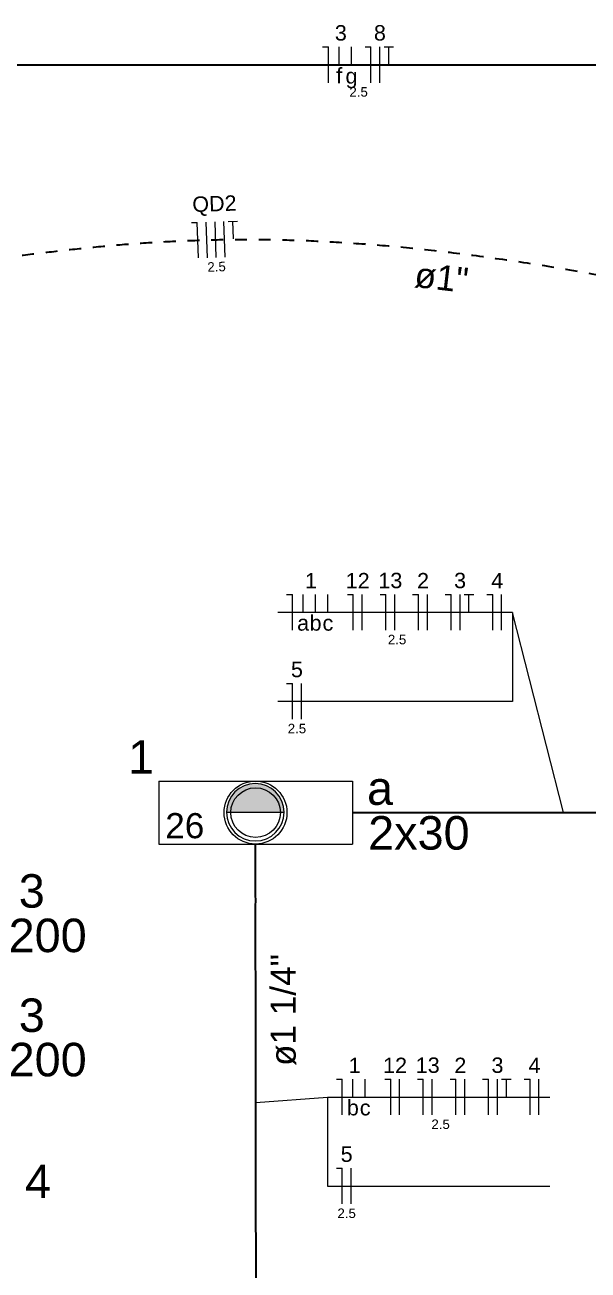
# Model space of a CAD drawing. Header units: millimetres. Extents: x 0 to 356, y -3 to 174.
# Drawn here: x 44.45 to 49.2, y 22.34 to 32.83 of the extents above; entities that cross this region are included whole.
import ezdxf

# ---------------------------------------------------------------- set-up
doc = ezdxf.new("R2010")
doc.units = ezdxf.units.MM
doc.header["$LTSCALE"] = 0.5
doc.header["$MEASUREMENT"] = 0
doc.linetypes.add('DOT2', pattern=[3.175, 0, -3.175])
for name, color, linetype, lineweight in [('Arquitetura', 8, 'Continuous', 5), ('EL-Condutos', 4, 'Continuous', 30), ('EL-Fios', 9, 'Continuous', 20), ('EL-Textos condutos', 7, 'Continuous', 20), ('EL-Textos fios', 7, 'Continuous', 20), ('EL-Textos pontos', 5, 'Continuous', 20), ('P-SIMBOL', 5, 'Continuous', 20)]:
    doc.layers.add(name, color=color, linetype=linetype, lineweight=lineweight)
doc.styles.add('Arial', font='arial.ttf')

msp = doc.modelspace()

# ---------------------------------------------------------------- hatches: boundary and pattern name
at = {"layer": 'Arquitetura', "linetype": 'Continuous'}
msp.add_hatch(color=256, dxfattribs=at).paths.add_polyline_path([(46.395, 26.439), (46.374, 26.438), (46.353, 26.435), (46.332, 26.431), (46.312, 26.424), (46.293, 26.416), (46.274, 26.406), (46.256, 26.395), (46.239, 26.382), (46.224, 26.368), (46.21, 26.352), (46.197, 26.336), (46.185, 26.318), (46.176, 26.299), (46.167, 26.279), (46.161, 26.259), (46.156, 26.239), (46.154, 26.218), (46.153, 26.197), (46.153, 26.196), (46.153, 26.196), (46.153, 26.196), (46.153, 26.196), (46.153, 26.196), (46.153, 26.196), (46.153, 26.196), (46.153, 26.196), (46.153, 26.196), (46.153, 26.196), (46.153, 26.196), (46.153, 26.196), (46.153, 26.196), (46.153, 26.196), (46.153, 26.196), (46.153, 26.196), (46.153, 26.196), (46.153, 26.196), (46.153, 26.196), (46.153, 26.196), (46.153, 26.196), (46.153, 26.196), (46.153, 26.196), (46.153, 26.196), (46.153, 26.196), (46.153, 26.196), (46.153, 26.196), (46.153, 26.196), (46.153, 26.196), (46.153, 26.196), (46.153, 26.196), (46.153, 26.196), (46.153, 26.196), (46.153, 26.196), (46.153, 26.196), (46.153, 26.196), (46.153, 26.196), (46.153, 26.196), (46.153, 26.196), (46.153, 26.196), (46.153, 26.196), (46.153, 26.196), (46.153, 26.196), (46.153, 26.196), (46.153, 26.196), (46.153, 26.196), (46.153, 26.196), (46.153, 26.196), (46.153, 26.196), (46.153, 26.196), (46.153, 26.196), (46.153, 26.196), (46.153, 26.196), (46.153, 26.196), (46.153, 26.196), (46.153, 26.196), (46.153, 26.196), (46.153, 26.196), (46.153, 26.196), (46.153, 26.196), (46.153, 26.196), (46.153, 26.196), (46.153, 26.196), (46.153, 26.196), (46.153, 26.196), (46.153, 26.196), (46.153, 26.196), (46.153, 26.196), (46.153, 26.196), (46.153, 26.196), (46.153, 26.196), (46.153, 26.196), (46.153, 26.196), (46.637, 26.194), (46.637, 26.196), (46.637, 26.196), (46.637, 26.196), (46.637, 26.196), (46.637, 26.196), (46.637, 26.196), (46.637, 26.196), (46.637, 26.196), (46.637, 26.196), (46.637, 26.196), (46.637, 26.196), (46.637, 26.196), (46.637, 26.196), (46.637, 26.196), (46.637, 26.196), (46.637, 26.196), (46.637, 26.196), (46.637, 26.196), (46.637, 26.196), (46.637, 26.196), (46.637, 26.196), (46.637, 26.196), (46.637, 26.196), (46.637, 26.196), (46.637, 26.196), (46.637, 26.196), (46.637, 26.196), (46.637, 26.196), (46.637, 26.196), (46.637, 26.196), (46.637, 26.196), (46.637, 26.196), (46.637, 26.196), (46.637, 26.196), (46.637, 26.196), (46.637, 26.196), (46.637, 26.196), (46.637, 26.196), (46.637, 26.196), (46.637, 26.196), (46.637, 26.196), (46.637, 26.196), (46.637, 26.196), (46.637, 26.196), (46.637, 26.196), (46.637, 26.196), (46.637, 26.196), (46.637, 26.196), (46.637, 26.196), (46.637, 26.196), (46.637, 26.196), (46.637, 26.196), (46.637, 26.196), (46.637, 26.196), (46.637, 26.196), (46.637, 26.196), (46.637, 26.196), (46.637, 26.196), (46.637, 26.196), (46.637, 26.196), (46.637, 26.196), (46.637, 26.196), (46.637, 26.196), (46.637, 26.196), (46.637, 26.196), (46.637, 26.196), (46.637, 26.196), (46.637, 26.196), (46.637, 26.196), (46.637, 26.196), (46.637, 26.196), (46.637, 26.196), (46.637, 26.196), (46.637, 26.197), (46.636, 26.218), (46.634, 26.239), (46.629, 26.259), (46.623, 26.279), (46.615, 26.299), (46.605, 26.318), (46.594, 26.336), (46.581, 26.352), (46.566, 26.368), (46.551, 26.382), (46.534, 26.395), (46.516, 26.406), (46.497, 26.416), (46.478, 26.424), (46.458, 26.431), (46.437, 26.435), (46.416, 26.438), (46.395, 26.439), (46.395, 26.439)])

# ---------------------------------------------------------------- linework, layer by layer
at = {"layer": 'Arquitetura'}
for p, q in [((46.397, 26.194), (46.153, 26.194)), ((46.637, 26.194), (46.153, 26.194)), ((46.637, 26.195), (46.397, 26.194)), ((46.637, 26.194), (46.397, 26.194))]:
    msp.add_line(p, q, dxfattribs=at)
for start, end in [(90, 180), (0, 90), (180, 270), (270, 0)]:
    msp.add_arc((46.395, 26.197), 0.242, start, end, dxfattribs=at)
at = {"layer": 'EL-Condutos', "linetype": 'Continuous'}
for points in [[(43.233, 32.494), (43.574, 32.494), (43.895, 32.494), (44.2, 32.494), (44.488, 32.494), (44.761, 32.494), (45.021, 32.494), (45.269, 32.494), (45.505, 32.494), (45.733, 32.494), (45.952, 32.494), (46.165, 32.494), (46.372, 32.494), (46.575, 32.494), (46.776, 32.494), (46.975, 32.495), (47.174, 32.495), (47.374, 32.495), (47.577, 32.495), (47.785, 32.495), (47.997, 32.495), (48.217, 32.495), (48.444, 32.495), (48.681, 32.495), (48.929, 32.495), (49.188, 32.495), (49.462, 32.495), (49.75, 32.495), (50.054, 32.495), (50.376, 32.495), (50.717, 32.495)], [(47.215, 26.194), (47.368, 26.194), (47.514, 26.194), (47.654, 26.194), (47.787, 26.194), (47.915, 26.194), (48.037, 26.194), (48.155, 26.194), (48.269, 26.194), (48.379, 26.194), (48.486, 26.194), (48.591, 26.194), (48.693, 26.194), (48.794, 26.194), (48.894, 26.194), (48.993, 26.194), (49.092, 26.194), (49.192, 26.194), (49.293, 26.194), (49.395, 26.194), (49.5, 26.194), (49.607, 26.194), (49.717, 26.194), (49.831, 26.194), (49.949, 26.194), (50.071, 26.194), (50.199, 26.194), (50.332, 26.194), (50.472, 26.194), (50.618, 26.194), (50.771, 26.194)], [(46.402, 21.576), (46.402, 21.779), (46.401, 21.97), (46.401, 22.15), (46.401, 22.319), (46.401, 22.48), (46.401, 22.631), (46.4, 22.775), (46.4, 22.912), (46.4, 23.043), (46.4, 23.169), (46.4, 23.291), (46.4, 23.409), (46.4, 23.525), (46.4, 23.638), (46.4, 23.752), (46.399, 23.865), (46.399, 23.978), (46.399, 24.094), (46.399, 24.212), (46.399, 24.334), (46.399, 24.46), (46.399, 24.591), (46.399, 24.728), (46.398, 24.872), (46.398, 25.023), (46.398, 25.184), (46.398, 25.353), (46.398, 25.533), (46.397, 25.724), (46.397, 25.927)]]:
    msp.add_spline(points, degree=3, dxfattribs=at)
at = {"layer": 'EL-Condutos', "linetype": 'DOT2', "ltscale": 0.05}
msp.add_spline([(40.261, 30.39), (40.756, 30.428), (41.222, 30.47), (41.66, 30.516), (42.074, 30.564), (42.466, 30.615), (42.839, 30.666), (43.196, 30.716), (43.54, 30.766), (43.873, 30.814), (44.198, 30.86), (44.518, 30.901), (44.835, 30.938), (45.153, 30.97), (45.474, 30.995), (45.8, 31.012), (46.136, 31.022), (46.482, 31.022), (46.842, 31.013), (47.219, 30.992), (47.616, 30.96), (48.035, 30.915), (48.479, 30.856), (48.95, 30.783), (49.452, 30.694), (49.987, 30.589), (50.558, 30.466), (51.168, 30.326), (51.819, 30.166), (52.514, 29.987), (53.256, 29.786)], degree=3, dxfattribs=at)
at = {"layer": 'EL-Fios'}
for p, q in [((46.962, 32.645), (47.012, 32.645)), ((47.012, 32.344), (47.012, 32.645)), ((47.102, 32.495), (47.102, 32.645)), ((47.206, 32.495), (47.206, 32.645)), ((47.32, 32.645), (47.37, 32.645)), ((47.37, 32.344), (47.37, 32.645)), ((47.445, 32.344), (47.445, 32.645)), ((47.48, 32.645), (47.56, 32.645)), ((47.52, 32.495), (47.52, 32.645)), ((45.856, 31.165), (45.906, 31.166)), ((45.916, 30.867), (45.906, 31.166)), ((45.991, 30.869), (45.981, 31.169)), ((46.066, 30.872), (46.056, 31.172)), ((46.141, 30.874), (46.131, 31.174)), ((46.166, 31.175), (46.246, 31.178)), ((46.211, 31.027), (46.206, 31.177)), ((46.659, 28.031), (46.709, 28.031)), ((46.709, 27.731), (46.709, 28.031)), ((46.798, 27.881), (46.798, 28.031)), ((46.903, 27.881), (46.903, 28.031)), ((47.007, 27.881), (47.007, 28.031)), ((47.171, 28.031), (47.221, 28.031)), ((47.221, 27.731), (47.221, 28.031)), ((47.296, 27.731), (47.296, 28.031)), ((47.446, 28.031), (47.496, 28.031)), ((47.496, 27.731), (47.496, 28.031)), ((47.571, 27.731), (47.571, 28.031)), ((47.721, 28.031), (47.771, 28.031)), ((47.771, 27.731), (47.771, 28.031)), ((47.846, 27.731), (47.846, 28.031)), ((47.996, 28.031), (48.046, 28.031)), ((48.046, 27.731), (48.046, 28.031)), ((48.121, 27.731), (48.121, 28.031)), ((48.156, 28.031), (48.236, 28.031)), ((48.196, 27.881), (48.196, 28.031)), ((48.346, 28.031), (48.396, 28.031)), ((48.396, 27.731), (48.396, 28.031)), ((48.471, 27.731), (48.471, 28.031)), ((46.659, 27.281), (46.709, 27.281)), ((46.709, 26.981), (46.709, 27.281)), ((46.784, 26.981), (46.784, 27.281)), ((47.078, 23.947), (47.128, 23.947)), ((47.128, 23.647), (47.128, 23.947)), ((47.217, 23.797), (47.217, 23.947)), ((47.321, 23.797), (47.321, 23.947)), ((47.486, 23.947), (47.536, 23.947)), ((47.536, 23.647), (47.536, 23.947)), ((47.611, 23.647), (47.611, 23.947)), ((47.761, 23.947), (47.811, 23.947)), ((47.811, 23.647), (47.811, 23.947)), ((47.886, 23.647), (47.886, 23.947)), ((48.036, 23.947), (48.086, 23.947)), ((48.086, 23.647), (48.086, 23.947)), ((48.161, 23.647), (48.161, 23.947)), ((48.311, 23.947), (48.361, 23.947)), ((48.361, 23.647), (48.361, 23.947)), ((48.436, 23.647), (48.436, 23.947)), ((48.471, 23.947), (48.551, 23.947)), ((48.511, 23.797), (48.511, 23.947)), ((48.661, 23.947), (48.711, 23.947)), ((48.711, 23.647), (48.711, 23.947)), ((48.786, 23.647), (48.786, 23.947)), ((47.078, 23.197), (47.128, 23.197)), ((47.128, 22.897), (47.128, 23.197)), ((47.203, 22.897), (47.203, 23.197))]:
    msp.add_line(p, q, dxfattribs=at)
at = {"layer": 'EL-Textos fios'}
for p, q in [((48.562, 27.881), (46.584, 27.881)), ((48.993, 26.194), (48.562, 27.881)), ((48.562, 27.881), (48.562, 27.131)), ((48.562, 27.131), (46.584, 27.131)), ((46.4, 23.752), (47.003, 23.797)), ((47.003, 23.797), (48.877, 23.797)), ((47.003, 23.797), (47.003, 23.047)), ((47.003, 23.047), (48.877, 23.047))]:
    msp.add_line(p, q, dxfattribs=at)
at = {"layer": 'P-SIMBOL'}
for p, q in [((45.581, 26.459), (47.213, 26.459)), ((45.581, 26.459), (45.581, 25.929)), ((47.213, 26.459), (47.213, 25.929)), ((45.581, 25.929), (47.213, 25.929))]:
    msp.add_line(p, q, dxfattribs=at)
for radius in [0.265, 0.209]:
    msp.add_circle((46.397, 26.194), radius, dxfattribs=at)

# ---------------------------------------------------------------- texts
at = {"layer": 'EL-Textos condutos', "char_height": 0.2118, "attachment_point": 8, "line_spacing_factor": 0.798, "style": 'Arial'}
for s, insert, width, rotation in [('ø1"', (47.952, 30.592), 0.76248, 353.3594), ('ø1 1/4"', (46.741, 24.531), 1.77912, 90.0002)]:
    msp.add_mtext(s, dxfattribs=dict(at, insert=insert, width=width, rotation=rotation))
at = {"layer": 'EL-Textos fios', "attachment_point": 8, "line_spacing_factor": 0.798, "style": 'Arial'}
for s, insert, char_height, width in [('3', (47.116, 32.697), 0.13, 0.156), ('8', (47.445, 32.697), 0.13, 0.156), ('f', (47.102, 32.339), 0.13, 0.156), ('g', (47.206, 32.296), 0.13, 0.156), ('2.5', (47.266, 32.225), 0.08, 0.288), ('1', (46.865, 28.083), 0.13, 0.156), ('12', (47.258, 28.083), 0.13, 0.312), ('13', (47.533, 28.083), 0.13, 0.312), ('2', (47.809, 28.083), 0.13, 0.156), ('3', (48.121, 28.083), 0.13, 0.156), ('4', (48.434, 28.083), 0.13, 0.156), ('a', (46.798, 27.725), 0.13, 0.156), ('b', (46.903, 27.725), 0.13, 0.156), ('c', (47.007, 27.725), 0.13, 0.156), ('2.5', (47.59, 27.611), 0.08, 0.288), ('5', (46.746, 27.333), 0.13, 0.156), ('2.5', (46.746, 26.861), 0.08, 0.288), ('12', (47.573, 23.999), 0.13, 0.312), ('13', (47.848, 23.999), 0.13, 0.312), ('2', (48.123, 23.999), 0.13, 0.156), ('3', (48.436, 23.999), 0.13, 0.156), ('1', (47.232, 23.999), 0.13, 0.156), ('4', (48.748, 23.999), 0.13, 0.156), ('b', (47.217, 23.641), 0.13, 0.156), ('c', (47.321, 23.641), 0.13, 0.156), ('2.5', (47.957, 23.527), 0.08, 0.288), ('5', (47.165, 23.249), 0.13, 0.156), ('2.5', (47.165, 22.777), 0.08, 0.288)]:
    msp.add_mtext(s, dxfattribs=dict(at, insert=insert, char_height=char_height, width=width))
at = {"layer": 'EL-Textos fios', "attachment_point": 8, "rotation": 1.9882, "line_spacing_factor": 0.798, "style": 'Arial'}
for s, insert, char_height, width in [('QD2', (46.054, 31.224), 0.13, 0.468), ('2.5', (46.07, 30.752), 0.08, 0.288)]:
    msp.add_mtext(s, dxfattribs=dict(at, insert=insert, char_height=char_height, width=width))
at = {"layer": 'EL-Textos pontos', "line_spacing_factor": 0.798, "style": 'Arial'}
for s, insert, char_height, width, attachment_point in [('1', (45.323, 26.522), 0.282, 0.33888, 7), ('a', (47.337, 26.255), 0.282, 0.33888, 7), ('2x30', (47.346, 25.878), 0.2824, 1.35552, 7), ('3', (44.511, 25.389), 0.282, 0.33888, 8), ('200', (44.645, 25.014), 0.2824, 1.01664, 8), ('3', (44.511, 24.342), 0.282, 0.33888, 8), ('200', (44.645, 23.968), 0.2824, 1.01664, 8), ('4', (44.564, 22.946), 0.282, 0.33888, 8)]:
    msp.add_mtext(s, dxfattribs=dict(at, insert=insert, char_height=char_height, width=width, attachment_point=attachment_point))
at = {"layer": 'P-SIMBOL', "insert": (45.636, 25.975), "char_height": 0.2118, "width": 0.50832, "attachment_point": 7, "line_spacing_factor": 0.798, "style": 'Arial'}
msp.add_mtext('26', dxfattribs=at)

doc.saveas('drawing.dxf')
